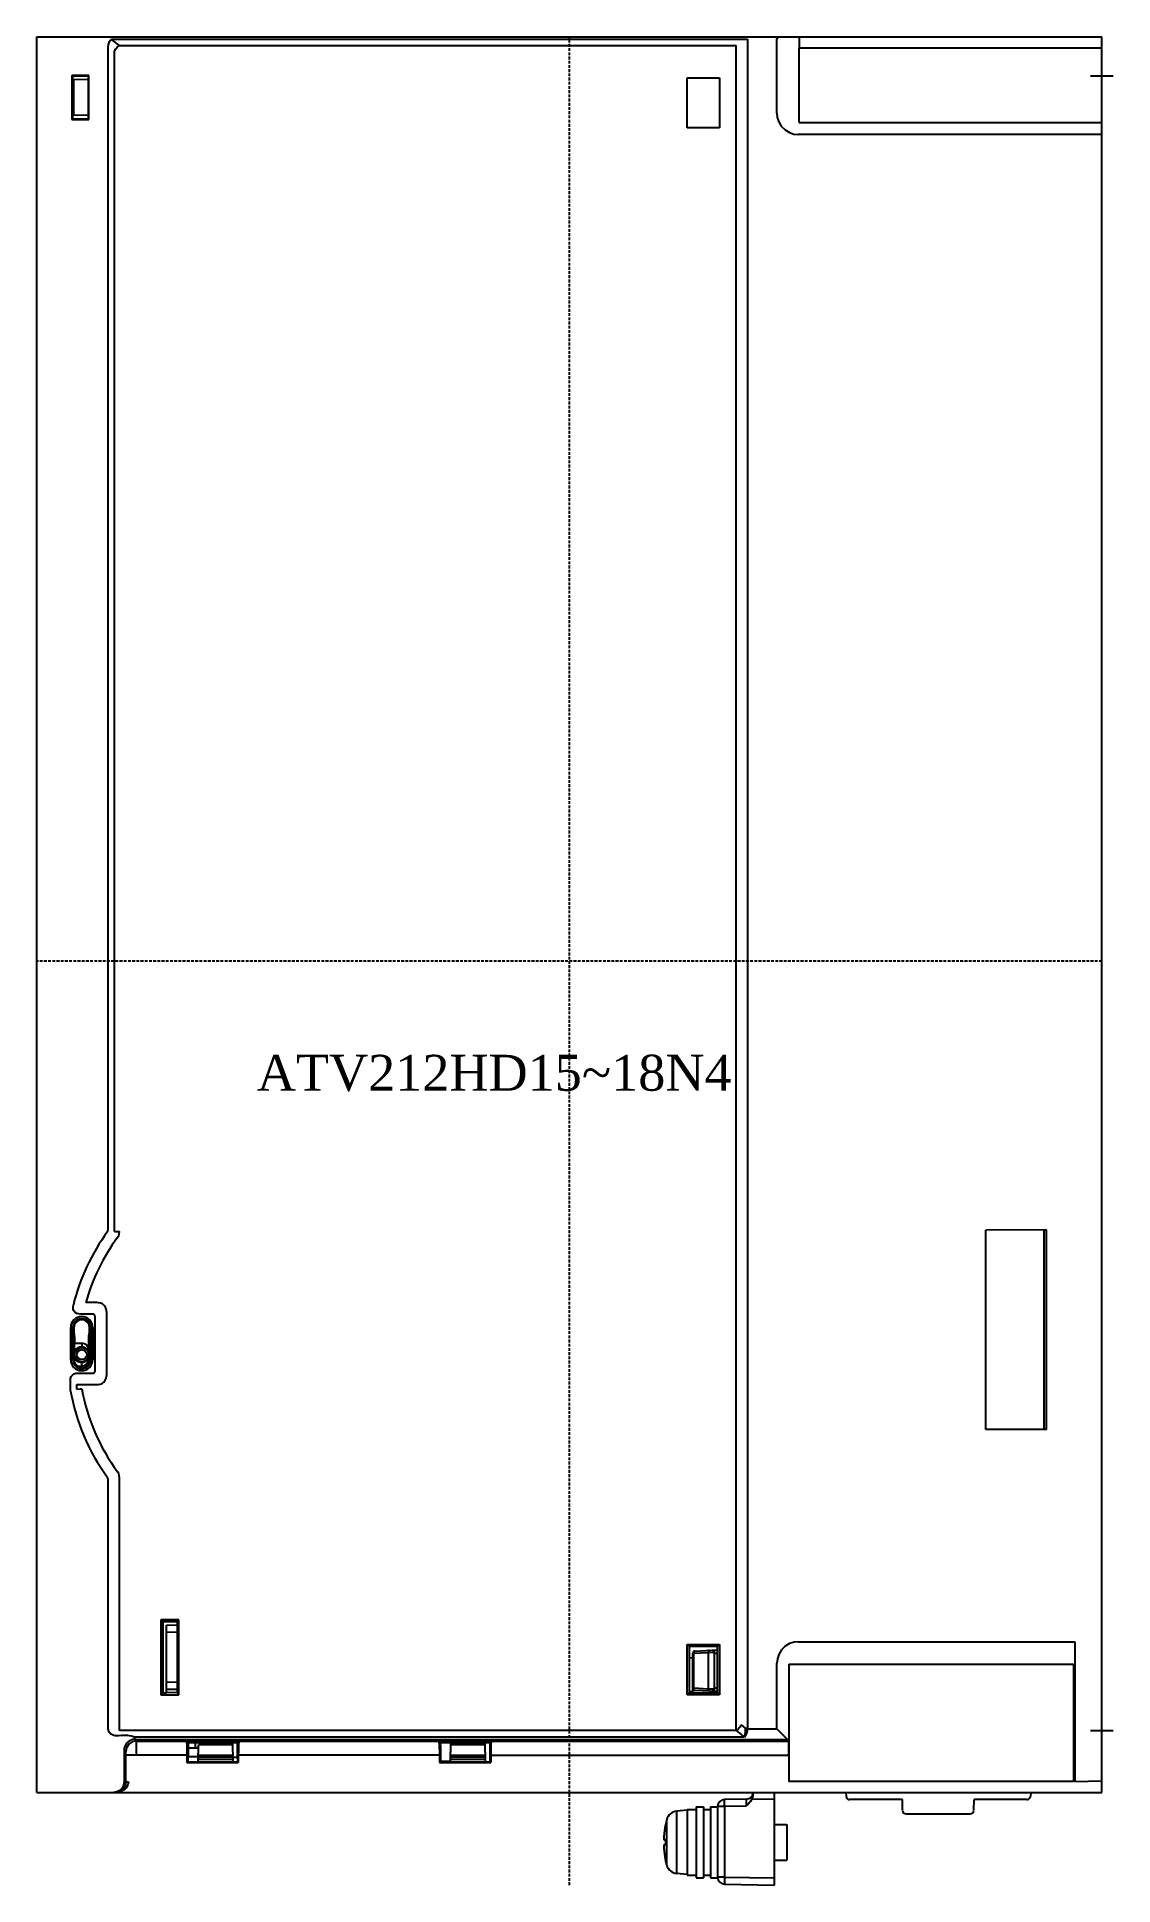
# Model space of a CAD drawing. Extents: x 0 to 192, y 0 to 330.
import ezdxf

# ---------------------------------------------------------------- set-up
doc = ezdxf.new("R2010")
doc.units = 0
doc.linetypes.add('DASHED', pattern=[0.75, 0.5, -0.25])
doc.layers.add('--8N-THT. FIXING HOLE', color=4, linetype='CONTINUOUS')
doc.layers.add('-15N-THT. THIẾT BỊ ĐÓNG MỞ', color=40, linetype='CONTINUOUS')
doc.styles.add('- 04.0', font='times.ttf', dxfattribs={"height": 4})

# ---------------------------------------------------------------- blocks, each defined once
blk = doc.blocks.new('06 - N - SC VSD CHIẾU HÔNG ATV212HD15~18N4')
at = {"layer": '--8N-THT. FIXING HOLE'}
for p, q in [((2, 157.75), (-2, 157.75)), ((2, -137.25), (-2, -137.25))]:
    blk.add_line(p, q, dxfattribs=at)
at = {"layer": '-15N-THT. THIẾT BỊ ĐÓNG MỞ'}
for p, q in [((-190, 164.75), (0, 164.75)), ((-190, -148.25), (-190, 164.75)), ((0, -148.25), (0, 164.75)), ((-177.32, 162.74), (-177.31, 162.79)), ((-177.32, -48), (-177.32, 162.74)), ((-177.31, 162.85), (-177.22, 163.39)), ((-177.31, 162.79), (-177.31, 162.85)), ((-177.22, 163.39), (-177.03, 163.92)), ((-177.03, 163.92), (-176.78, 164.37)), ((-175.26, 163.23), (-176.78, 164.37)), ((-176.78, 164.37), (-63.21, 164.37)), ((-176.15, 162.21), (-175.94, 162.62)), ((-176.15, -48.23), (-176.15, 162.21)), ((-175.94, 162.62), (-175.62, 162.98)), ((-175.62, 162.98), (-175.26, 163.23)), ((-175.26, 163.23), (-65.26, 163.23)), ((-65.26, -137.2), (-65.26, 163.23)), ((-63.21, 164.37), (-63.21, -136.76)), ((-63.21, 162.85), (-63.21, 162.79)), ((-63.21, 162.79), (-63.21, 162.74)), ((-58, 164.44), (-57.79, 164.66)), ((-58, 162.54), (-58, 164.44)), ((-58, 151.18), (-58, 162.54)), ((-57.64, 164.67), (-57.79, 164.66)), ((-57.25, 164.69), (-57.64, 164.67)), ((-56.65, 164.7), (-57.25, 164.69)), ((-55.87, 164.71), (-56.65, 164.7)), ((-54.97, 164.72), (-55.87, 164.71)), ((-53.98, 164.72), (-54.97, 164.72)), ((-53.98, 164.72), (-53.98, 162.82)), ((-53.98, 162.82), (0, 162.83)), ((-53.98, 149.48), (-53.98, 162.82)), ((-183.79, 157.9), (-183.79, 150.02)), ((-183.79, 157.9), (-183.65, 157.76)), ((-180.73, 157.9), (-183.79, 157.9)), ((-181.79, 157.77), (-183.65, 157.76)), ((-183.65, 157.76), (-183.65, 150.16)), ((-183.65, 156.64), (-183.4, 156.64)), ((-183.65, 156.04), (-183.4, 156.04)), ((-180.86, 157.18), (-183.4, 157.13)), ((-183.4, 150.79), (-183.4, 157.13)), ((-180.86, 157.77), (-181.79, 157.77)), ((-180.73, 157.9), (-180.86, 157.77)), ((-180.86, 157.77), (-180.86, 155.24)), ((-180.86, 155.24), (-180.86, 152.69)), ((-180.73, 150.02), (-180.73, 157.9)), ((-73.96, 148.55), (-73.96, 157.47)), ((-73.96, 157.47), (-68.21, 157.47)), ((-68.21, 157.47), (-68.21, 148.55)), ((-180.86, 152.69), (-180.86, 150.15)), ((-183.79, 150.02), (-183.65, 150.16)), ((-183.79, 150.02), (-180.73, 150.02)), ((-183.65, 150.16), (-181.1, 150.15)), ((-180.86, 150.74), (-183.4, 150.79)), ((-181.1, 150.15), (-180.86, 150.15)), ((-180.73, 150.02), (-180.86, 150.15)), ((-68.21, 148.55), (-73.96, 148.55)), ((-58, 151.18), (-57.93, 150.42)), ((-57.93, 150.42), (-57.66, 149.61)), ((-57.66, 149.61), (-57.19, 148.82)), ((-57.19, 148.82), (-56.53, 148.17)), ((-53.98, 149.48), (0, 149.48)), ((-56.53, 148.17), (-55.75, 147.7)), ((-55.75, 147.7), (-54.94, 147.44)), ((-54.94, 147.44), (-54.19, 147.37)), ((0, 147.37), (-54.19, 147.37)), ((-177.4, -48.26), (-177.35, -48.18)), ((-177.35, -48.18), (-177.33, -48.09)), ((-177.33, -48.09), (-177.32, -48)), ((-176.15, -48.23), (-175.26, -48.23)), ((-175.61, -49.3), (-175.41, -48.97)), ((-175.41, -48.97), (-175.3, -48.62)), ((-175.3, -48.62), (-175.26, -48.23)), ((-9.9, -47.94), (-20.69, -47.97)), ((-20.69, -83.51), (-20.69, -47.97)), ((-10.36, -47.97), (-10.36, -83.51)), ((-9.9, -83.53), (-9.9, -47.94)), ((-183.55, -61.7), (-183.49, -61.28)), ((-183.52, -62.08), (-183.55, -61.7)), ((-183.39, -62.4), (-183.52, -62.08)), ((-183.17, -62.65), (-183.39, -62.4)), ((-179.34, -60.9), (-181.26, -60.9)), ((-179.02, -60.92), (-179.34, -60.9)), ((-178.67, -60.99), (-179.02, -60.92)), ((-178.31, -61.15), (-178.67, -60.99)), ((-177.99, -61.41), (-178.31, -61.15)), ((-177.76, -61.74), (-177.99, -61.41)), ((-177.62, -62.08), (-177.76, -61.74)), ((-177.56, -62.4), (-177.62, -62.08)), ((-177.54, -62.69), (-177.56, -62.4)), ((-183.97, -71.07), (-183.97, -65.36)), ((-183.97, -65.36), (-183.41, -65.36)), ((-183.59, -71.07), (-183.59, -65.36)), ((-183.3, -64.82), (-183.41, -65.36)), ((-183.41, -65.36), (-183.41, -71.07)), ((-183.4, -68.94), (-183.4, -65.32)), ((-183, -64.37), (-183.3, -64.82)), ((-182.9, -62.82), (-183.17, -62.65)), ((-182.54, -64.06), (-183, -64.37)), ((-182.57, -62.92), (-182.9, -62.82)), ((-182.19, -62.95), (-182.57, -62.92)), ((-182, -63.96), (-182.54, -64.06)), ((-180.05, -62.95), (-182.19, -62.95)), ((-181.47, -64.06), (-182, -63.96)), ((-181.01, -64.37), (-181.47, -64.06)), ((-180.71, -64.82), (-181.01, -64.37)), ((-180.6, -65.36), (-180.71, -64.82)), ((-180.6, -71.07), (-180.6, -65.36)), ((-180.04, -65.36), (-180.6, -65.36)), ((-180.41, -65.36), (-180.41, -71.07)), ((-179.93, -62.97), (-180.05, -62.95)), ((-180.04, -65.36), (-180.04, -71.07)), ((-179.82, -63), (-179.93, -62.97)), ((-179.72, -63.08), (-179.82, -63)), ((-179.65, -63.18), (-179.72, -63.08)), ((-179.61, -63.29), (-179.65, -63.18)), ((-179.6, -63.4), (-179.61, -63.29)), ((-179.6, -73.02), (-179.6, -63.4)), ((-177.54, -73.73), (-177.54, -62.69)), ((-183.4, -66.44), (-183.28, -66.44)), ((-183.35, -68.6), (-183.36, -68.94)), ((-183.34, -68.44), (-183.35, -68.6)), ((-183.27, -68.53), (-183.35, -68.53)), ((-183.34, -68.44), (-183.34, -68.44)), ((-183.33, -68.49), (-183.34, -68.44)), ((-183.33, -68.53), (-183.33, -68.49)), ((-183.26, -67.38), (-183.28, -66.44)), ((-183.27, -71.65), (-183.27, -68.15)), ((-183.27, -68.15), (-182, -68.15)), ((-183.26, -68.15), (-183.26, -67.38)), ((-183, -69.16), (-183.15, -69.29)), ((-182.82, -69.04), (-183, -69.16)), ((-182.62, -68.94), (-182.82, -69.04)), ((-182.42, -68.88), (-182.62, -68.94)), ((-182.21, -68.84), (-182.42, -68.88)), ((-182, -68.83), (-182.21, -68.84)), ((-182, -68.15), (-182, -68.91)), ((-181.77, -68.85), (-182, -68.83)), ((-181.55, -68.91), (-181.77, -68.85)), ((-181.34, -69.02), (-181.55, -68.91)), ((-181.15, -69.17), (-181.34, -69.02)), ((-180.99, -69.35), (-181.15, -69.17)), ((-180.75, -68.65), (-180.74, -67.63)), ((-180.75, -69.21), (-180.75, -68.65)), ((-180.74, -67.63), (-180.73, -66.74)), ((-180.72, -66.46), (-180.73, -66.57)), ((-180.73, -66.57), (-180.73, -66.74)), ((-180.72, -66.42), (-180.61, -66.42)), ((-180.72, -66.42), (-180.72, -66.46)), ((-180.61, -66.42), (-180.61, -71.07)), ((-183.97, -71.07), (-183.41, -71.07)), ((-183.41, -71.07), (-183.3, -71.61)), ((-183.3, -71.61), (-183, -72.06)), ((-183.15, -69.29), (-183.27, -69.43)), ((-183.27, -70.93), (-183.1, -71.12)), ((-183.1, -71.12), (-182.9, -71.28)), ((-183, -72.06), (-182.54, -72.36)), ((-182.9, -71.28), (-182.67, -71.4)), ((-182.77, -72.21), (-182, -72.21)), ((-182.67, -71.4), (-182.45, -71.48)), ((-182.58, -72.34), (-181.43, -72.34)), ((-182.54, -72.36), (-182, -72.47)), ((-182.45, -71.48), (-182.22, -71.52)), ((-182.22, -71.52), (-182, -71.53)), ((-182, -72.21), (-182, -71.45)), ((-182, -71.53), (-181.77, -71.51)), ((-182, -72.47), (-181.47, -72.36)), ((-181.77, -71.51), (-181.55, -71.45)), ((-181.55, -71.45), (-181.34, -71.34)), ((-181.47, -72.36), (-181.01, -72.06)), ((-181.34, -71.34), (-181.15, -71.2)), ((-181.15, -71.2), (-180.99, -71.02)), ((-181.01, -72.06), (-180.71, -71.61)), ((-180.88, -69.52), (-180.99, -69.35)), ((-180.99, -71.02), (-180.88, -70.84)), ((-180.81, -69.68), (-180.88, -69.52)), ((-180.88, -70.84), (-180.81, -70.68)), ((-180.77, -69.83), (-180.81, -69.68)), ((-180.81, -70.68), (-180.77, -70.53)), ((-180.75, -69.96), (-180.77, -69.83)), ((-180.77, -70.53), (-180.75, -70.4)), ((-180.74, -70.08), (-180.75, -69.96)), ((-180.75, -70.4), (-180.74, -70.28)), ((-180.73, -70.18), (-180.74, -70.08)), ((-180.74, -70.28), (-180.73, -70.18)), ((-180.73, -69.42), (-180.73, -70.94)), ((-180.71, -70.55), (-180.71, -69.8)), ((-180.7, -71.26), (-180.71, -70.55)), ((-180.71, -71.61), (-180.6, -71.07)), ((-180.7, -71.54), (-180.7, -71.26)), ((-180.04, -71.07), (-180.6, -71.07)), ((-184.04, -74.82), (-184, -74.43)), ((-184.04, -76.44), (-184.04, -74.82)), ((-184, -74.43), (-183.88, -74.09)), ((-183.88, -74.09), (-183.68, -73.83)), ((-183.68, -73.83), (-183.41, -73.63)), ((-183.41, -73.63), (-183.08, -73.51)), ((-183.08, -73.51), (-182.7, -73.47)), ((-182.88, -76.34), (-182.88, -75.53)), ((-182.88, -75.53), (-179.34, -75.53)), ((-182.7, -73.47), (-180.05, -73.47)), ((-180.05, -73.47), (-179.94, -73.46)), ((-179.94, -73.46), (-179.82, -73.42)), ((-179.82, -73.42), (-179.72, -73.35)), ((-179.72, -73.35), (-179.65, -73.25)), ((-179.65, -73.25), (-179.61, -73.14)), ((-179.61, -73.14), (-179.6, -73.02)), ((-179.34, -75.53), (-179.05, -75.51)), ((-179.05, -75.51), (-178.72, -75.45)), ((-178.72, -75.45), (-178.38, -75.31)), ((-178.38, -75.31), (-178.06, -75.08)), ((-178.06, -75.08), (-177.8, -74.76)), ((-177.8, -74.76), (-177.64, -74.4)), ((-177.64, -74.4), (-177.56, -74.05)), ((-177.56, -74.05), (-177.54, -73.73)), ((-182.88, -76.34), (-182.31, -76.29)), ((-182.31, -76.29), (-181.98, -76.27)), ((-9.9, -83.53), (-20.69, -83.51)), ((-177.35, -92.18), (-177.4, -92.1)), ((-177.33, -92.27), (-177.35, -92.18)), ((-175.41, -91.39), (-175.61, -91.06)), ((-175.3, -91.75), (-175.41, -91.39)), ((-175.26, -92.13), (-175.3, -91.75)), ((-175.26, -137.2), (-175.26, -92.13)), ((-177.32, -92.37), (-177.33, -92.27)), ((-177.32, -136.76), (-177.32, -92.37)), ((-167.87, -117.45), (-167.52, -117.8)), ((-167.87, -117.45), (-167.87, -130.81)), ((-164.66, -117.45), (-167.87, -117.45)), ((-167.52, -117.8), (-167.52, -130.46)), ((-165.01, -117.8), (-167.52, -117.8)), ((-166.9, -130.48), (-166.9, -118.42)), ((-164.99, -118.45), (-166.9, -118.42)), ((-164.66, -117.45), (-165.01, -117.8)), ((-165.01, -117.8), (-165.01, -118.45)), ((-164.99, -118.45), (-164.99, -130.44)), ((-164.66, -130.81), (-164.66, -117.45)), ((-164.99, -119.72), (-166.9, -119.69)), ((-73.96, -121.89), (-68.21, -121.89)), ((-73.61, -122.24), (-73.96, -121.89)), ((-73.96, -130.81), (-73.96, -121.89)), ((-68.56, -122.24), (-68.21, -121.89)), ((-68.21, -121.89), (-68.21, -130.81)), ((-55.72, -121.71), (-56.5, -122.18)), ((-54.91, -121.45), (-55.72, -121.71)), ((-54.16, -121.38), (-54.91, -121.45)), ((-54.16, -121.38), (-4.83, -121.38)), ((-4.83, -121.38), (-4.83, -146.34)), ((-68.56, -122.24), (-73.61, -122.24)), ((-73.61, -122.24), (-73.61, -130.46)), ((-72.99, -124.27), (-73.61, -124.28)), ((-72.86, -123.42), (-72.99, -123.42)), ((-72.99, -130.33), (-72.99, -123.42)), ((-72.83, -123.23), (-72.86, -123.42)), ((-72.86, -123.42), (-70.23, -123.28)), ((-72.86, -123.42), (-72.86, -129.66)), ((-72.75, -123.1), (-72.83, -123.23)), ((-72.63, -123.04), (-72.75, -123.1)), ((-72.63, -123.04), (-68.56, -122.83)), ((-70.2, -123.1), (-70.23, -123.28)), ((-70.23, -123.28), (-69.18, -123.26)), ((-70.23, -123.28), (-70.23, -129.8)), ((-70.12, -122.96), (-70.2, -123.1)), ((-70, -122.9), (-70.12, -122.96)), ((-69.58, -122.88), (-69.38, -122.93)), ((-69.55, -122.88), (-69.4, -122.9)), ((-69.4, -122.9), (-69.27, -122.98)), ((-69.38, -122.93), (-69.24, -123.07)), ((-69.27, -122.98), (-69.18, -123.11)), ((-69.24, -123.07), (-69.18, -123.26)), ((-69.18, -123.11), (-69.15, -123.26)), ((-69.18, -123.26), (-69.15, -123.26)), ((-69.18, -123.26), (-69.18, -129.82)), ((-69.15, -123.26), (-69.15, -123.46)), ((-68.56, -123.47), (-69.15, -123.47)), ((-69.15, -123.47), (-69.15, -129.61)), ((-68.56, -130.47), (-68.56, -122.24)), ((-57.89, -124.43), (-57.97, -125.19)), ((-57.97, -136.89), (-57.97, -125.19)), ((-57.63, -123.62), (-57.89, -124.43)), ((-57.15, -122.84), (-57.63, -123.62)), ((-56.5, -122.18), (-57.15, -122.84)), ((-55.85, -125.37), (-5.08, -125.37)), ((-55.85, -125.37), (-55.85, -125.4)), ((-55.85, -125.4), (-55.85, -146.28)), ((-5.08, -125.37), (-5.08, -146.3)), ((-167.87, -130.81), (-167.52, -130.46)), ((-167.87, -130.81), (-164.66, -130.81)), ((-167.52, -130.46), (-166.9, -130.46)), ((-166.9, -128.57), (-164.99, -128.54)), ((-166.9, -129.84), (-164.99, -129.81)), ((-164.99, -130.44), (-166.9, -130.48)), ((-164.66, -130.81), (-165.01, -130.46)), ((-73.61, -130.46), (-73.96, -130.81)), ((-68.21, -130.81), (-73.96, -130.81)), ((-72.99, -130.33), (-73.61, -130.33)), ((-73.61, -130.46), (-68.56, -130.47)), ((-72.86, -129.66), (-72.99, -129.66)), ((-70.23, -129.8), (-72.86, -129.66)), ((-72.83, -129.85), (-72.86, -129.66)), ((-72.75, -129.99), (-72.83, -129.85)), ((-72.63, -130.04), (-72.75, -129.99)), ((-68.55, -130.26), (-72.63, -130.04)), ((-69.18, -129.82), (-70.23, -129.8)), ((-70.2, -129.99), (-70.23, -129.8)), ((-70.12, -130.12), (-70.2, -129.99)), ((-70, -130.18), (-70.12, -130.12)), ((-69.4, -130.18), (-69.55, -130.2)), ((-69.27, -130.1), (-69.4, -130.18)), ((-69.18, -129.97), (-69.27, -130.1)), ((-69.15, -129.82), (-69.18, -129.82)), ((-69.15, -129.82), (-69.18, -129.97)), ((-69.15, -129.61), (-68.56, -129.61)), ((-69.15, -129.62), (-69.15, -129.82)), ((-68.21, -130.81), (-68.56, -130.47)), ((-177.25, -137.21), (-177.32, -136.76)), ((-177.07, -137.58), (-177.25, -137.21)), ((-176.81, -137.83), (-177.07, -137.58)), ((-176.53, -137.99), (-176.81, -137.83)), ((-176.26, -138.08), (-176.53, -137.99)), ((-176.02, -138.12), (-176.26, -138.08)), ((-175.8, -138.13), (-176.02, -138.12)), ((-175.36, -138.13), (-175.8, -138.13)), ((-174.89, -138.08), (-175.36, -138.13)), ((-65.26, -137.2), (-175.26, -137.2)), ((-174.37, -138.06), (-174.89, -138.08)), ((-173.81, -138.1), (-174.37, -138.06)), ((-173.2, -138.2), (-173.81, -138.1)), ((-172.55, -138.39), (-173.2, -138.2)), ((-63.75, -138.39), (-172.55, -138.39)), ((-172.55, -138.79), (-172.55, -138.39)), ((-64.9, -136.96), (-65.26, -137.2)), ((-65.26, -137.2), (-63.75, -138.39)), ((-64.59, -136.61), (-64.9, -136.96)), ((-64.37, -136.2), (-64.59, -136.61)), ((-64.37, -136.2), (-63.66, -136.76)), ((-63.68, -137.91), (-63.75, -138.39)), ((-63.56, -138.06), (-63.75, -138.39)), ((-63.64, -137.38), (-63.68, -137.91)), ((-63.66, -136.76), (-63.21, -136.76)), ((-63.66, -136.76), (-63.65, -136.81)), ((-63.65, -136.81), (-63.65, -136.86)), ((-63.65, -136.86), (-63.21, -136.89)), ((-63.65, -136.86), (-63.64, -137.38)), ((-63.4, -137.69), (-63.56, -138.06)), ((-63.28, -137.28), (-63.4, -137.69)), ((-63.21, -136.89), (-63.28, -137.28)), ((-63.21, -136.76), (-63.21, -136.83)), ((-63.21, -136.83), (-63.21, -136.89)), ((-63.21, -136.89), (-57.97, -136.89)), ((-56.06, -138.79), (-57.97, -136.89)), ((-174.41, -140.32), (-174.45, -140.69)), ((-174.45, -140.69), (-174.45, -146.34)), ((-174.28, -139.92), (-174.41, -140.32)), ((-174.05, -139.53), (-174.28, -139.92)), ((-174.01, -140.26), (-174.16, -140.99)), ((-174.15, -141.01), (-174.16, -140.99)), ((-174.15, -141.08), (-174.15, -141.01)), ((-174.14, -141.18), (-174.15, -141.08)), ((-174.14, -141.31), (-174.14, -141.18)), ((-174.14, -141.46), (-174.14, -141.31)), ((-174.13, -141.62), (-174.14, -141.46)), ((-163.23, -141.62), (-174.13, -141.62)), ((-174.13, -146.34), (-174.13, -141.62)), ((-173.72, -139.2), (-174.05, -139.53)), ((-173.6, -139.64), (-174.01, -140.26)), ((-173.33, -138.96), (-173.72, -139.2)), ((-172.98, -139.23), (-173.6, -139.64)), ((-172.92, -138.83), (-173.33, -138.96)), ((-172.25, -139.09), (-172.98, -139.23)), ((-172.55, -138.79), (-172.92, -138.83)), ((-172.25, -139.09), (-172.55, -138.79)), ((-172.55, -138.79), (-56.06, -138.79)), ((-172.25, -139.09), (-55.92, -139.09)), ((-172.25, -139.19), (-172.25, -139.09)), ((-172.24, -139.45), (-172.25, -139.19)), ((-172.24, -139.86), (-172.24, -139.45)), ((-172.23, -140.38), (-172.24, -139.86)), ((-172.23, -140.98), (-172.23, -140.38)), ((-172.23, -141.62), (-172.23, -140.98)), ((-163.35, -139.11), (-163.02, -139.43)), ((-153.95, -139.11), (-163.35, -139.11)), ((-163.35, -139.11), (-163.31, -139.31)), ((-163.31, -139.31), (-163.28, -139.7)), ((-163.28, -139.7), (-163.25, -140.24)), ((-163.25, -140.24), (-163.24, -140.91)), ((-163.24, -140.91), (-163.23, -141.62)), ((-163.23, -141.62), (-163.23, -142.93)), ((-154.26, -139.42), (-163.02, -139.43)), ((-163.02, -139.43), (-163.01, -140.12)), ((-163.01, -140.12), (-163.01, -140.82)), ((-161.18, -140.32), (-163.01, -140.35)), ((-163.01, -140.82), (-163, -141.54)), ((-163, -141.54), (-163, -141.83)), ((-161.75, -139.43), (-161.75, -140.33)), ((-161.22, -142.79), (-161.17, -139.74)), ((-155, -141.65), (-161.2, -141.65)), ((-155.03, -139.74), (-161.17, -139.74)), ((-158.01, -139.43), (-158.01, -139.74)), ((-154.98, -142.79), (-155.04, -139.42)), ((-154.27, -140.11), (-154.28, -140.82)), ((-154.28, -140.82), (-154.28, -141.54)), ((-154.28, -141.54), (-154.28, -141.98)), ((-154.26, -139.42), (-154.27, -140.11)), ((-153.95, -139.11), (-154.26, -139.42)), ((-154.06, -140.91), (-154.07, -141.62)), ((-118.19, -141.62), (-154.07, -141.62)), ((-154.07, -141.62), (-154.07, -142.93)), ((-154.04, -140.24), (-154.06, -140.91)), ((-154.02, -139.7), (-154.04, -140.24)), ((-153.99, -139.31), (-154.02, -139.7)), ((-153.95, -139.11), (-153.99, -139.31)), ((-108.92, -139.11), (-118.31, -139.11)), ((-118.31, -139.11), (-118.03, -139.39)), ((-118.31, -139.11), (-118.27, -139.31)), ((-118.27, -139.31), (-118.24, -139.7)), ((-118.24, -139.7), (-118.21, -140.24)), ((-118.21, -140.24), (-118.2, -140.91)), ((-118.2, -140.91), (-118.19, -141.62)), ((-118.19, -141.62), (-118.19, -142.93)), ((-109.18, -139.38), (-118.03, -139.39)), ((-118.03, -139.39), (-118.02, -140.09)), ((-118.02, -140.09), (-118.01, -140.8)), ((-118.01, -140.8), (-118.01, -141.54)), ((-118.01, -141.54), (-118.01, -142.61)), ((-116.19, -142.79), (-116.13, -139.38)), ((-109.96, -141.64), (-116.17, -141.64)), ((-109.99, -139.74), (-116.13, -139.74)), ((-109.94, -142.79), (-110, -139.38)), ((-109.19, -140.08), (-109.2, -140.8)), ((-109.2, -140.8), (-109.2, -141.54)), ((-109.2, -141.54), (-109.2, -142.76)), ((-109.18, -139.38), (-109.19, -140.08)), ((-108.92, -139.11), (-109.18, -139.38)), ((-109.01, -140.24), (-109.03, -140.91)), ((-109.03, -140.91), (-109.03, -141.62)), ((-109.03, -141.62), (-55.88, -141.62)), ((-109.03, -141.62), (-109.03, -142.93)), ((-108.99, -139.7), (-109.01, -140.24)), ((-108.95, -139.31), (-108.99, -139.7)), ((-108.92, -139.11), (-108.95, -139.31)), ((-56.06, -138.79), (-56.06, -138.79)), ((-56.06, -138.79), (-55.92, -139.09)), ((-55.92, -139.09), (-55.9, -139.23)), ((-55.9, -139.23), (-55.89, -139.6)), ((-55.89, -139.6), (-55.88, -140.16)), ((-55.88, -140.16), (-55.88, -140.86)), ((-55.88, -140.86), (-55.88, -141.62)), ((-163.23, -142.93), (-163.09, -142.79)), ((-163.23, -142.93), (-154.07, -142.93)), ((-163.09, -141.83), (-161.21, -141.86)), ((-163.09, -141.83), (-163.09, -142.79)), ((-163.09, -142.79), (-154.2, -142.79)), ((-161.21, -141.89), (-154.99, -141.89)), ((-161.21, -142.28), (-154.99, -142.28)), ((-154.99, -141.97), (-154.29, -141.98)), ((-154.2, -141.99), (-154.28, -141.98)), ((-154.2, -141.99), (-154.2, -142.79)), ((-154.07, -142.93), (-154.2, -142.79)), ((-118.19, -142.93), (-118.05, -142.79)), ((-118.19, -142.93), (-109.03, -142.93)), ((-118.05, -142.61), (-116.18, -142.64)), ((-118.05, -142.61), (-118.05, -142.79)), ((-118.05, -142.79), (-109.17, -142.79)), ((-116.18, -142.28), (-109.95, -142.28)), ((-116.17, -141.89), (-109.96, -141.89)), ((-109.96, -142.75), (-109.17, -142.76)), ((-109.17, -142.76), (-109.17, -142.79)), ((-109.03, -142.93), (-109.17, -142.79)), ((-190, -148.25), (0, -148.25)), ((-175.76, -148.15), (-176.35, -148.25)), ((-175.31, -148.1), (-176.04, -148.25)), ((-175.14, -148.13), (-175.84, -148.25)), ((-175.23, -147.88), (-175.76, -148.15)), ((-174.69, -147.69), (-175.31, -148.1)), ((-174.81, -147.46), (-175.23, -147.88)), ((-174.54, -147.83), (-175.14, -148.13)), ((-174.54, -146.93), (-174.81, -147.46)), ((-174.28, -147.07), (-174.69, -147.69)), ((-174.45, -146.34), (-174.54, -146.93)), ((-174.08, -147.4), (-174.54, -147.83)), ((-174.45, -146.34), (-173.66, -146.34)), ((-174.13, -146.34), (-174.28, -147.07)), ((-173.77, -146.88), (-174.08, -147.4)), ((-173.66, -146.34), (-173.77, -146.88)), ((-62.23, -148.93), (-62.21, -148.25)), ((-58.39, -164.75), (-58.39, -148.25)), ((-5.08, -146.3), (-55.85, -146.28)), ((-45.7, -148.25), (-45.64, -148.94)), ((-12.69, -148.25), (-12.75, -148.94)), ((0, -146.25), (-4.83, -146.34)), ((-74.01, -151.42), (-75.86, -151.58)), ((-74.01, -151.29), (-72.36, -151.29)), ((-74.01, -151.29), (-74.01, -162.97)), ((-72.36, -150.79), (-71.09, -150.79)), ((-72.36, -150.79), (-72.36, -163.48)), ((-71.09, -150.79), (-71.09, -163.48)), ((-71.09, -151.29), (-69.82, -151.29)), ((-69.82, -150.79), (-68.55, -150.79)), ((-69.82, -150.79), (-69.82, -163.48)), ((-67.3, -150.76), (-68.55, -150.76)), ((-68.55, -150.76), (-68.55, -163.48)), ((-67.31, -149.59), (-67.3, -149.5)), ((-67.31, -149.87), (-67.31, -149.59)), ((-67.31, -150.28), (-67.31, -149.87)), ((-67.3, -150.76), (-67.31, -150.28)), ((-63.45, -149.43), (-67.3, -149.5)), ((-63.45, -150.7), (-67.3, -150.76)), ((-67.3, -150.76), (-67.3, -163.33)), ((-63.45, -149.43), (-63.44, -149.47)), ((-63.09, -150.33), (-63.45, -150.7)), ((-63.44, -150.38), (-63.45, -150.7)), ((-63.44, -149.47), (-63.44, -149.59)), ((-63.44, -149.59), (-63.44, -149.8)), ((-63.44, -149.8), (-63.44, -150.07)), ((-63.44, -150.07), (-63.44, -150.38)), ((-62.74, -149.92), (-63.09, -150.33)), ((-62.44, -149.45), (-62.74, -149.92)), ((-62.44, -149.45), (-62.32, -149.19)), ((-58.39, -149.52), (-62.44, -149.45)), ((-62.32, -149.19), (-62.23, -148.93)), ((-35.59, -149.52), (-45.01, -149.52)), ((-35.55, -151.43), (-35.59, -149.52)), ((-22.84, -151.43), (-22.8, -149.52)), ((-13.39, -149.52), (-22.8, -149.52)), ((-77.64, -153.06), (-77.87, -154.02)), ((-77.87, -154.02), (-77.87, -154.02)), ((-77.64, -161.2), (-77.64, -153.06)), ((-75.86, -162.68), (-75.86, -151.58)), ((-58.39, -153.96), (-56.23, -153.96)), ((-56.23, -153.96), (-56.23, -160.31)), ((-34.92, -152.06), (-23.47, -152.06)), ((-78.16, -156.29), (-78.17, -156.38)), ((-78.17, -156.38), (-78.17, -156.47)), ((-78.17, -156.47), (-78.17, -156.54)), ((-78.17, -156.54), (-78.17, -156.6)), ((-78.17, -156.6), (-78.16, -156.65)), ((-78.16, -157.62), (-78.17, -157.67)), ((-78.17, -157.67), (-78.17, -157.73)), ((-78.17, -157.73), (-78.17, -157.8)), ((-78.17, -157.8), (-78.17, -157.89)), ((-78.17, -157.89), (-78.16, -157.98)), ((-78.15, -156.05), (-78.16, -156.18)), ((-78.16, -156.18), (-78.16, -156.29)), ((-78.16, -156.65), (-78.16, -156.68)), ((-78.16, -156.68), (-78.15, -156.69)), ((-78.15, -157.58), (-78.16, -157.59)), ((-78.16, -157.59), (-78.16, -157.62)), ((-78.16, -157.98), (-78.16, -158.09)), ((-78.16, -158.09), (-78.15, -158.21)), ((-78.15, -156.69), (-77.87, -156.69)), ((-77.87, -157.58), (-78.15, -157.58)), ((-77.87, -160.24), (-77.87, -160.24)), ((-77.64, -161.2), (-77.87, -160.24)), ((-58.39, -160.31), (-56.23, -160.31)), ((-74.01, -162.85), (-75.86, -162.68)), ((-74.01, -162.97), (-72.36, -162.97)), ((-72.36, -163.48), (-71.09, -163.48)), ((-71.09, -162.97), (-69.82, -162.97)), ((-69.82, -163.48), (-68.55, -163.48)), ((-67.3, -163.33), (-68.55, -163.33)), ((-67.3, -163.33), (-67.31, -163.81)), ((-67.31, -163.81), (-67.31, -164.22)), ((-67.31, -164.22), (-67.31, -164.5)), ((-67.31, -164.5), (-67.3, -164.59)), ((-67.3, -163.33), (-58.39, -163.48)), ((-67.3, -164.59), (-58.39, -164.75))]:
    blk.add_line(p, q, dxfattribs=at)
at = {"layer": '-15N-THT. THIẾT BỊ ĐÓNG MỞ', "color": 6, "linetype": 'DASHED'}
for p, q in [((-95, -164.75), (-95, 164.75)), ((0, 0), (-190, 0))]:
    blk.add_line(p, q, dxfattribs=at)
at = {"layer": '-15N-THT. THIẾT BỊ ĐÓNG MỞ'}
for radius in [1.27, 0.889]:
    blk.add_circle((-182, -70.18), radius, dxfattribs=at)
for centre, radius, start, end in [((-147.5, -70.18), 37.08, 143.7566, 166.1168), ((-147.5, -70.18), 35.02, 143.3957, 164.6243), ((-182, -65.36), 1.97, 0, 180), ((-182, -65.36), 1.59, 0, 180), ((-182, -69.42), 1.27, 0, 90), ((-182, -71.07), 1.97, 180, 0), ((-182, -71.07), 1.59, 180, 0), ((-182, -70.94), 1.27, 270, 0), ((-147.5, -70.18), 37.08, 189.7216, 216.2434), ((-147.5, -70.18), 35.02, 190.0038, 216.6043), ((-72.61, -123.42), 0.381, 93, 180), ((-72.61, -129.66), 0.381, 180, 267), ((-69.56, -129.82), 0.381, 267.0097, 359.9995), ((-63.48, -148.14), 1.29, 271.2769, 355.1309), ((-67.28, -150.76), 1.27, 91, 180), ((-45.01, -148.88), 0.635, 185, 270), ((-34.92, -151.42), 0.635, 181, 270), ((-23.47, -151.42), 0.635, 270, 359), ((-13.39, -148.88), 0.635, 270, 355), ((-62.96, -157.13), 15.23, 168.2142, 175.9364), ((-75.68, -153.61), 2.03, 95, 164.506), ((-62.96, -157.13), 14.91, 178.2927, 181.7073), ((-62.96, -157.13), 15.23, 184.0636, 191.7858), ((-75.68, -160.66), 2.03, 195.494, 265), ((-67.28, -163.33), 1.27, 180, 269)]:
    blk.add_arc(centre, radius, start, end, dxfattribs=at)
at = {"layer": '-15N-THT. THIẾT BỊ ĐÓNG MỞ', "color": 3, "insert": (-108.42, -20), "char_height": 6.4, "width": 37.9891, "attachment_point": 5, "style": '- 04.0'}
blk.add_mtext('ATV212HD15~18N4', dxfattribs=at)

msp = doc.modelspace()

# ---------------------------------------------------------------- block references
msp.add_blockref('06 - N - SC VSD CHIẾU HÔNG ATV212HD15~18N4', (190, 164.75))

doc.saveas('drawing.dxf')
